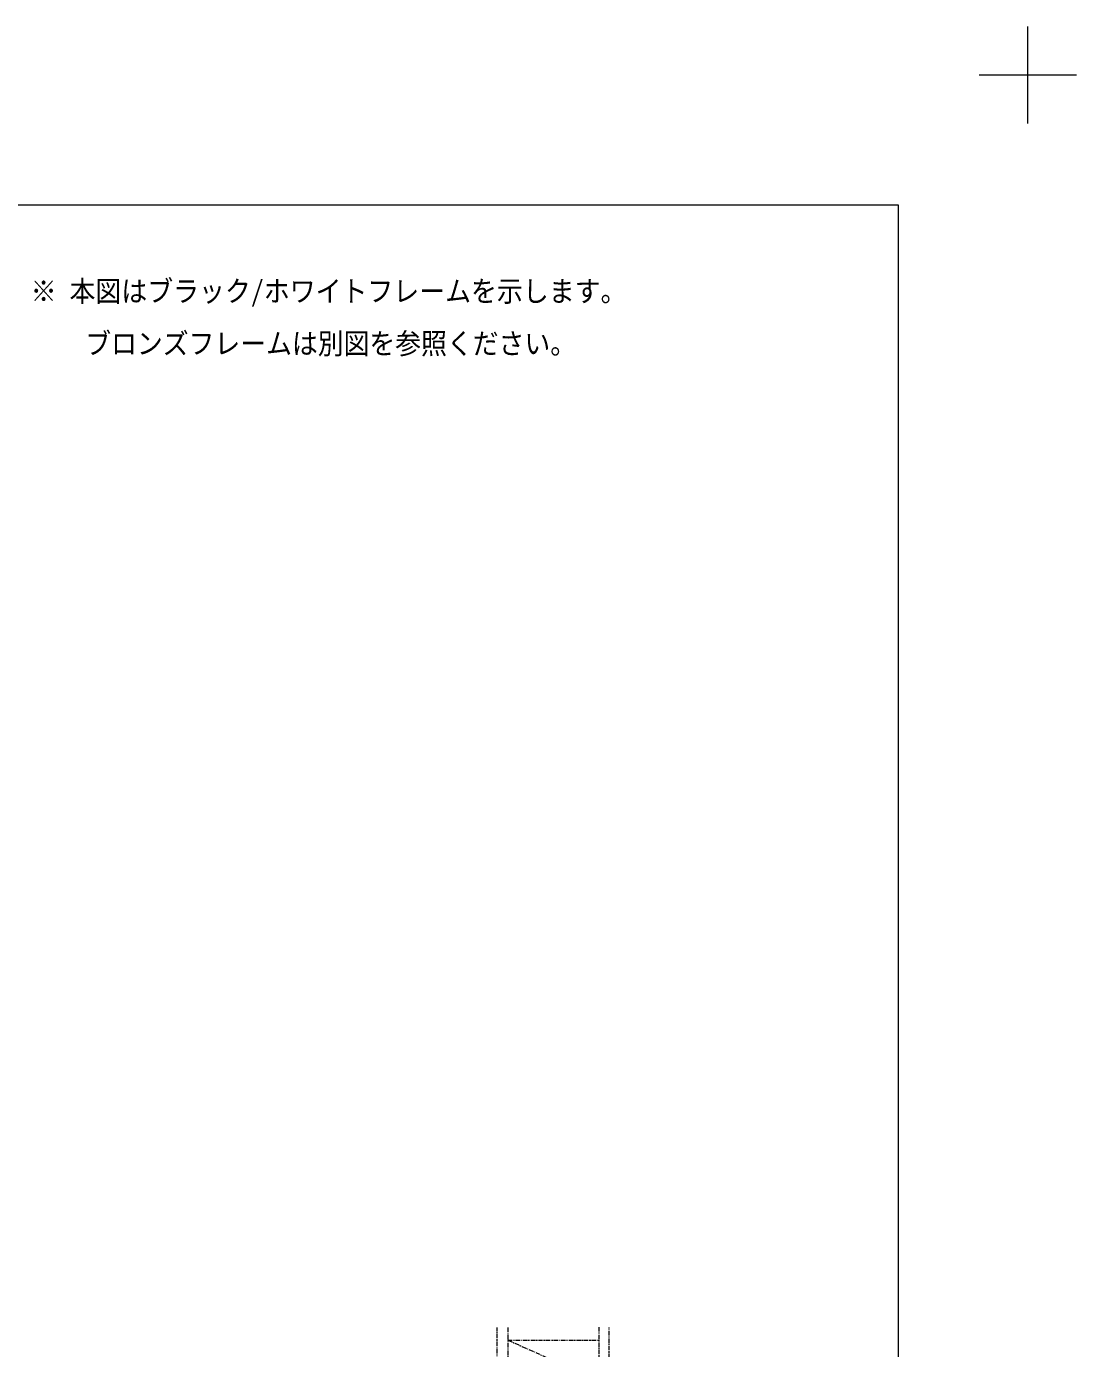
# Model space of a CAD drawing. Units: millimetres, scale not verified. Extents: x -4547 to 4547, y -2284 to 2284.
# Drawn here: x 651 to 1866, y 754 to 2284 of the extents above; entities that cross this region are included whole.
import ezdxf
from ezdxf.enums import TextEntityAlignment as Align

# ---------------------------------------------------------------- set-up
doc = ezdxf.new("R2010")
doc.units = ezdxf.units.MM
doc.header["$LTSCALE"] = 20
doc.linetypes.add('DOUBLE_CHAIN1', pattern=[8.8, 5, -1, 0.6, -0.6, 0.6, -1])
doc.layers.add('0-1_3一般', color=7, linetype='Continuous', lineweight=9)
doc.layers.add('0-5_1図面枠', color=7, linetype='Continuous', lineweight=9)
doc.styles.add('ＭＳ ゴシック', font='')
doc.styles.get('ＭＳ ゴシック').set_extended_font_data('MS Gothic')

# ---------------------------------------------------------------- blocks, each defined once
blk = doc.blocks.new('グループ-43')
at = {"layer": '0-1_3一般', "linetype": 'DOUBLE_CHAIN1'}
for p, q in [((50720.6, 14080), (50720.6, 15560)), ((53310.6, 14330), (53310.6, 15570)), ((50970.6, 15270), (53070.6, 14330)), ((50970.6, 15270), (53070.6, 15270))]:
    blk.add_line(p, q, dxfattribs=at)
for points in [[(50970.6, 15560), (50970.6, 14080), (50720.6, 14080)], [(53070.6, 15570), (53070.6, 14330), (53310.6, 14330)]]:
    blk.add_lwpolyline(points, dxfattribs=at)
blk = doc.blocks.new('グループ-44')
at = {"layer": '0-1_3一般'}
blk.add_blockref('グループ-43', (0, 0), dxfattribs=at)
blk = doc.blocks.new('グループ-48')
at = {"layer": '0-1_3一般'}
blk.add_blockref('グループ-44', (0, 0), dxfattribs=at)
blk = doc.blocks.new('グループ-49')
at = {"layer": '0-1_3一般'}
blk.add_blockref('グループ-48', (0, 0), dxfattribs=at)
blk = doc.blocks.new('グループ-107')
at = {"layer": '0-5_1図面枠'}
for p, q in [((63000, 43425), (63000, 45675)), ((64125, 44550), (61875, 44550))]:
    blk.add_line(p, q, dxfattribs=at)
blk = doc.blocks.new('グループ-109')
at = {"layer": '0-5_1図面枠'}
blk.add_lwpolyline([(-60000, 41550), (60000, 41550), (60000, -41550), (-60000, -41550)], close=True, dxfattribs=at)
blk = doc.blocks.new('図面枠')
at = {"layer": '0-5_1図面枠'}
for name in ['グループ-107', 'グループ-109']:
    blk.add_blockref(name, (0, 0), dxfattribs=at)

msp = doc.modelspace()

# ---------------------------------------------------------------- block references
at = {"layer": '0-1_3一般', "xscale": 0.05, "yscale": 0.05}
msp.add_blockref('グループ-49', (-1340.62, 0), dxfattribs=at)
at = {"layer": '0-5_1図面枠', "xscale": 0.05, "yscale": 0.05}
msp.add_blockref('図面枠', (-1340.62, 0), dxfattribs=at)

# ---------------------------------------------------------------- texts
at = {"layer": '0-5_1図面枠', "style": 'ＭＳ ゴシック', "width": 0.9}
for s, height, p in [('※ 本図はブラック/ホワイトフレームを示します。', 24.41, (655.92, 1957.91)), ('\u3000  ブロンズフレームは別図を参照ください。', 24.34, (659.38, 1897.35))]:
    msp.add_text(s, height=height, dxfattribs=at).set_placement(p, align=Align.BOTTOM_LEFT)

doc.saveas('drawing.dxf')
